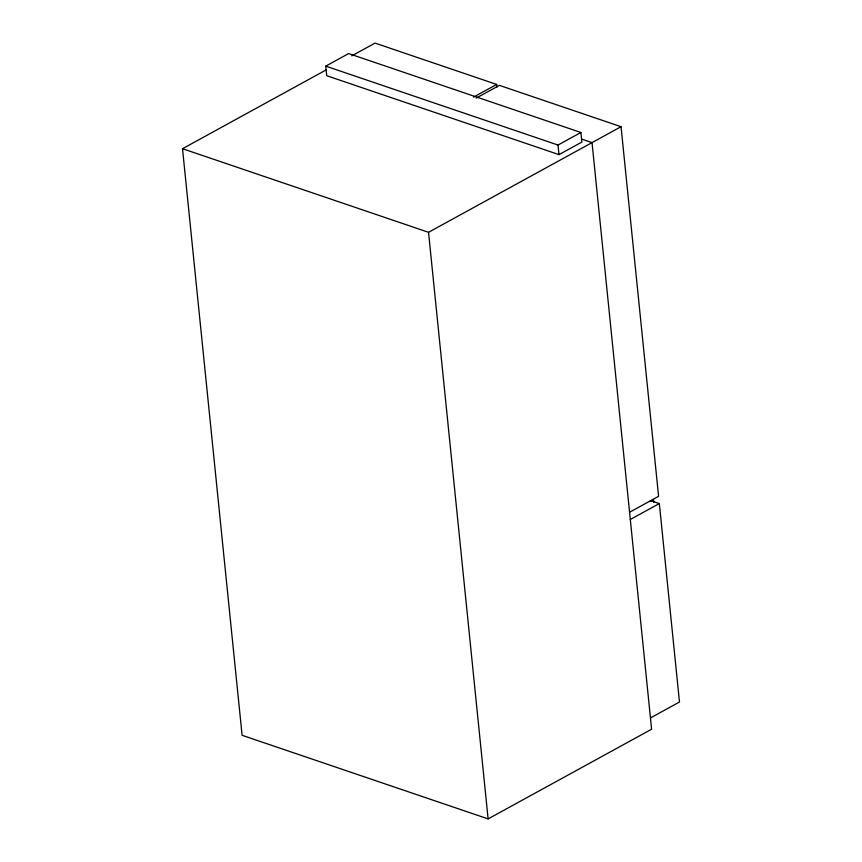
<?xml version="1.0" encoding="UTF-8"?>
<svg xmlns="http://www.w3.org/2000/svg" width="862" height="862" viewBox="0 0 862 862"><rect width="100%" height="100%" fill="white"/><g stroke="black" fill="none" stroke-linecap="round" stroke-linejoin="round"><path stroke-width="1.29" d="M325.761 66.126L348.647 53.573L580.902 132.489L581.872 142.068L558.985 154.632L326.73 75.705L325.761 66.126L558.016 145.042L580.902 132.489M581.828 139.148L592.032 142.618L651.607 729.22L488.118 818.9L242.103 735.297L182.518 148.706L326.019 69.984M351.815 55.836L375.035 43.1L496.663 84.433L496.932 87.105M473.443 97.169L496.663 84.433M476.201 98.106L499.41 85.37L621.049 126.703L658.59 496.329L629.572 512.254M182.518 148.706L428.533 232.298L621.049 126.703M651.144 500.93L653.471 499.658L653.73 502.212M630.305 519.484L659.333 503.57L679.482 702.013L650.465 717.938M650.401 500.542L659.333 503.57M558.016 145.042L558.985 154.632M428.533 232.298L488.118 818.9"/></g></svg>
